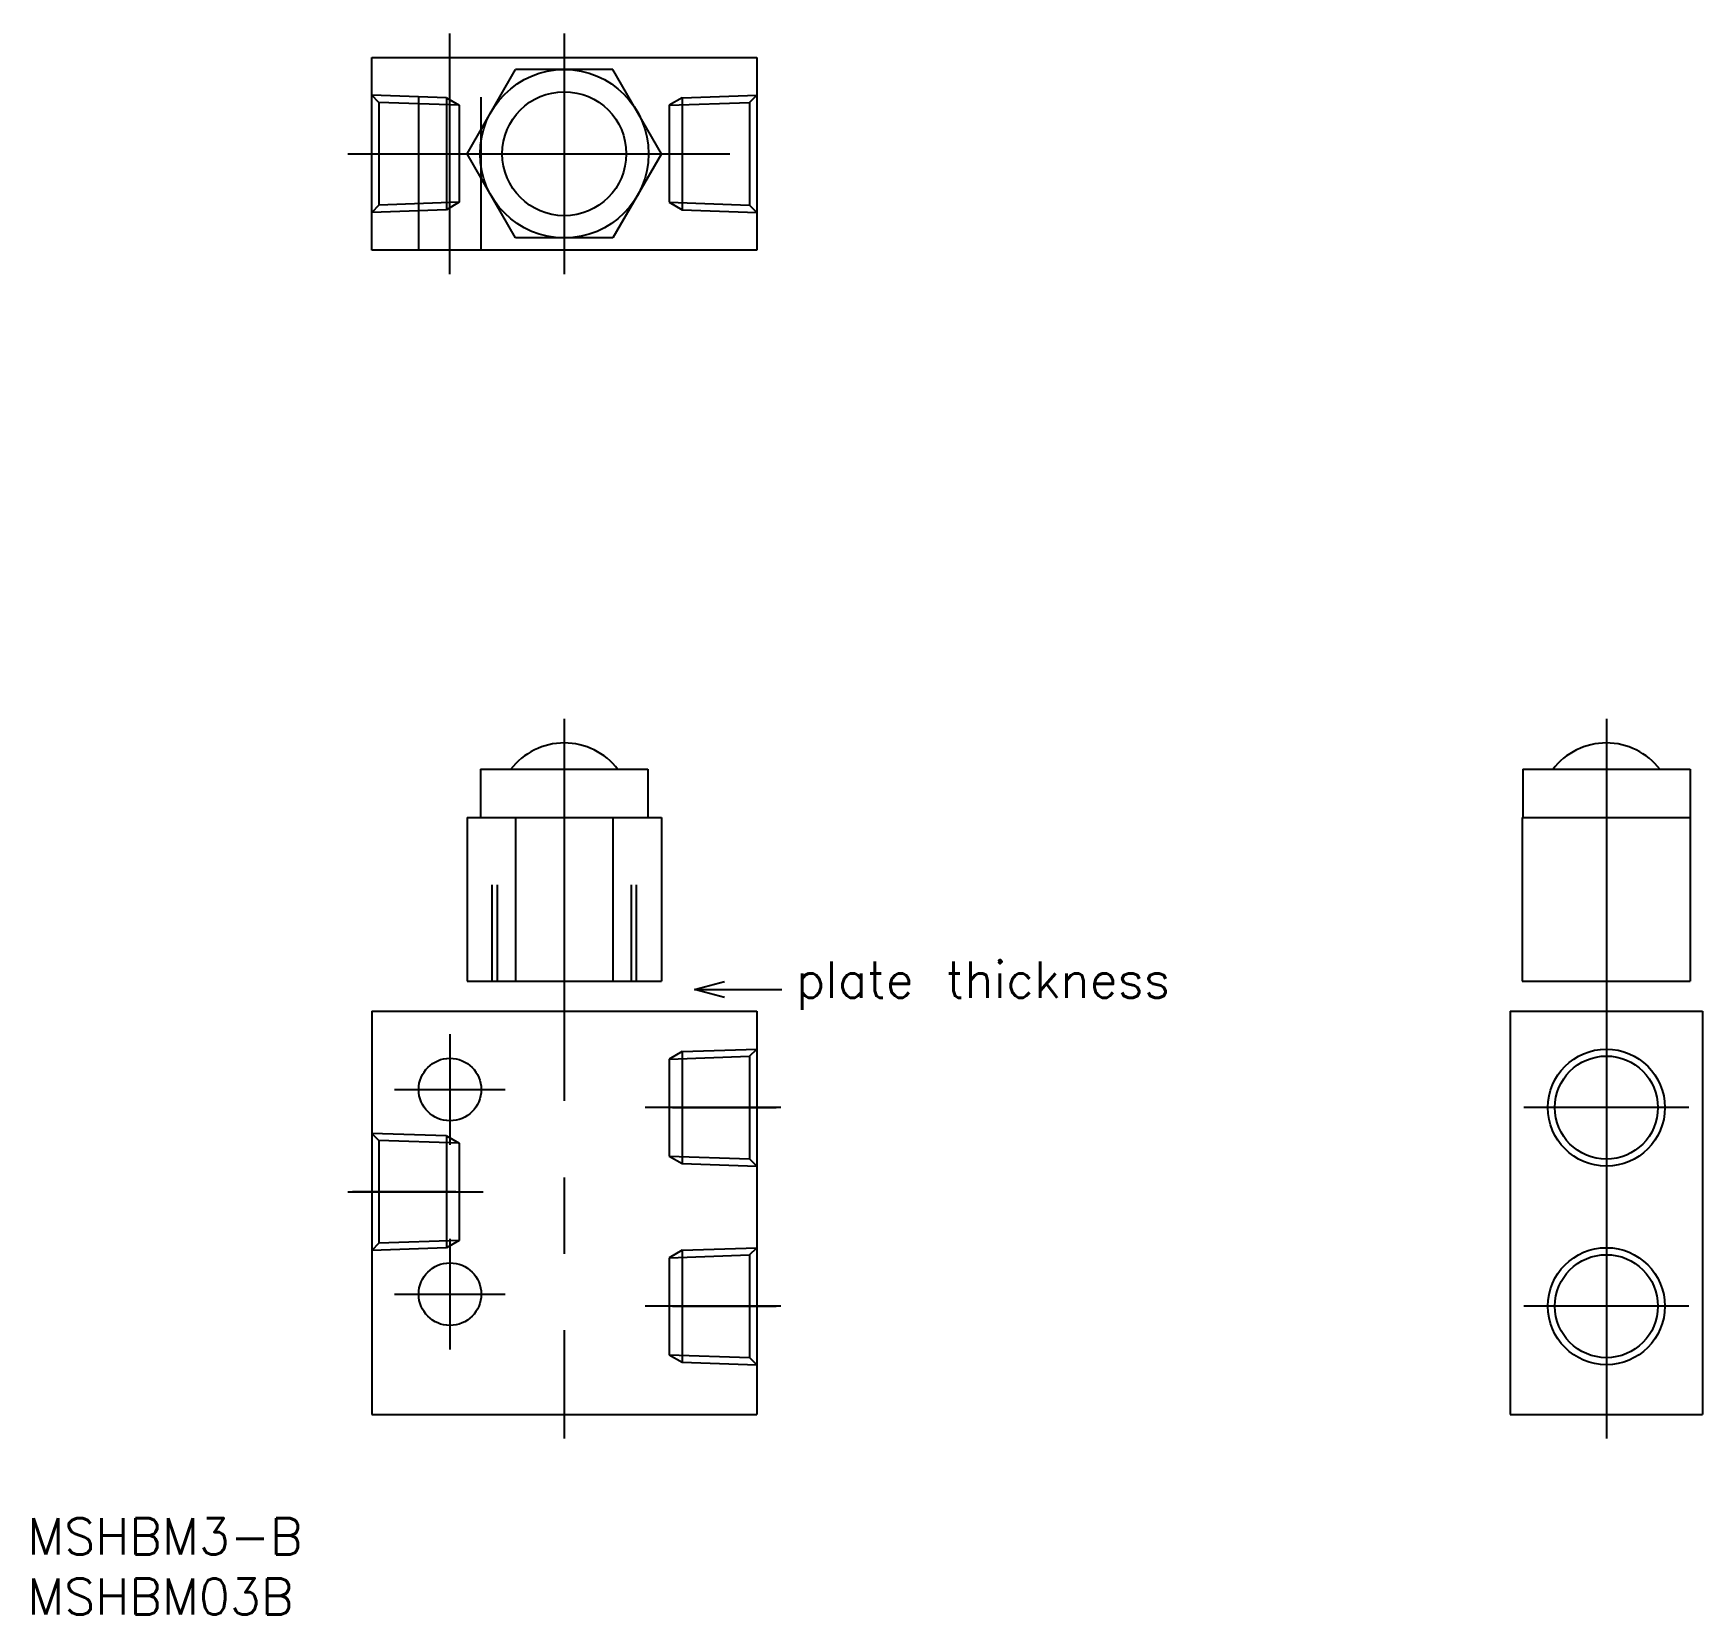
# Model space of a CAD drawing. Extents: x -44 to 95, y -17 to 115.
import ezdxf

# ---------------------------------------------------------------- set-up
doc = ezdxf.new("R2010")
doc.units = 0
doc.linetypes.add('CENTER', pattern=[50.8, 31.75, -6.35, 6.35, -6.35])
doc.linetypes.add('DASHED', pattern=[19.05, 12.7, -6.35])
doc.layers.get('0').update_dxf_attribs({"linetype": 'CONTINUOUS'})
doc.layers.add('CENTER', color=1, linetype='CENTER')
doc.styles.get("Standard").update_dxf_attribs({"font": 'txt.shx', "height": 3, "bigfont": 'bigfont.shx'})

# ---------------------------------------------------------------- blocks, each defined once
blk = doc.blocks.new('*U12')
at = {"color": 7, "linetype": 'CONTINUOUS'}
blk.add_text('MSHBM3-B', height=3, dxfattribs=at).set_placement((-44.63, -11.62))
blk = doc.blocks.new('*U13')
at = {"color": 7, "linetype": 'CONTINUOUS'}
blk.add_text('MSHBM03B', height=3, dxfattribs=at).set_placement((-44.63, -16.62))
blk = doc.blocks.new('*U24')
at = {"color": 7, "linetype": 'CONTINUOUS'}
blk.add_text('plate thickness', height=3, dxfattribs=at).set_placement((19.26, 34.63))
blk = doc.blocks.new('_OPEN30')
at = {"color": 0, "linetype": 'BYBLOCK'}
for p, q in [((-1, 0.268), (0, 0)), ((0, 0), (-1, -0.268)), ((0, 0), (-1, 0))]:
    blk.add_line(p, q, dxfattribs=at)
blk = doc.blocks.new('*U25')
at = {"color": 7, "linetype": 'CONTINUOUS'}
blk.add_lwpolyline([(13.32, 35.31), (18.08, 35.31)], dxfattribs=at)
at = {"color": 7, "linetype": 'CONTINUOUS', "xscale": 2.5, "yscale": 2.5, "zscale": 2.5, "rotation": 180}
blk.add_blockref('_OPEN30', (10.82, 35.31), dxfattribs=at)

msp = doc.modelspace()

# ---------------------------------------------------------------- linework, layer by layer
at = {"color": 7, "linetype": 'CONTINUOUS'}
for p, q in [((-16, 112.74), (16, 112.74)), ((-16, 96.74), (-16, 112.74)), ((16, 112.74), (16, 96.74)), ((-8.08, 104.74), (-4.04, 111.74)), ((4.04, 111.74), (-4.04, 111.74)), ((8.08, 104.74), (4.04, 111.74)), ((-4.04, 97.74), (-8.08, 104.74)), ((8.08, 104.74), (4.04, 97.74)), ((4.04, 97.74), (-4.04, 97.74)), ((16, 96.74), (-16, 96.74)), ((-6.95, 53.6), (6.95, 53.6)), ((-6.95, 53.6), (-6.95, 49.6)), ((6.95, 53.6), (6.95, 49.6)), ((79.65, 53.6), (93.55, 53.6)), ((79.65, 53.6), (79.65, 49.6)), ((93.55, 53.6), (93.55, 49.6)), ((-8.08, 49.6), (-8.08, 36)), ((-8.08, 49.6), (8.08, 49.6)), ((-4.04, 49.6), (-4.04, 36)), ((4.04, 49.6), (4.04, 36)), ((8.08, 49.6), (8.08, 36)), ((79.6, 49.6), (79.6, 36)), ((79.6, 49.6), (93.55, 49.6)), ((86.6, 49.6), (86.6, 36)), ((93.55, 49.6), (93.55, 36)), ((-8.08, 36), (8.08, 36)), ((79.6, 36), (93.55, 36)), ((-16, 33.5), (-16, 0)), ((-16, 33.5), (0, 33.5)), ((-6.95, 33.5), (6.95, 33.5)), ((0, 33.5), (16, 33.5)), ((16, 33.5), (16, 0)), ((78.6, 33.5), (78.6, 0)), ((78.6, 33.5), (86.6, 33.5)), ((79.65, 33.5), (93.55, 33.5)), ((86.6, 33.5), (94.6, 33.5)), ((94.6, 33.5), (94.6, 0)), ((-16, 0), (0, 0)), ((0, 0), (16, 0)), ((78.6, 0), (86.6, 0)), ((86.6, 0), (94.6, 0))]:
    msp.add_line(p, q, dxfattribs=at)
at = {"color": 3, "linetype": 'DASHED'}
for p, q in [((-12.1, 96.74), (-12.1, 112.74)), ((-6.9, 96.74), (-6.9, 112.74)), ((-9.8, 109.38), (-16, 109.6)), ((-15.4, 109), (-16, 109.6)), ((9.8, 109.38), (16, 109.6)), ((15.4, 109), (16, 109.6)), ((-8.73, 108.77), (-15.4, 109)), ((-15.4, 109), (-15.4, 100.48)), ((-9.8, 109.38), (-8.73, 108.77)), ((-9.8, 109.38), (-9.8, 100.09)), ((-8.73, 108.77), (-8.73, 100.71)), ((9.8, 109.38), (8.73, 108.77)), ((8.73, 108.77), (15.4, 109)), ((8.73, 108.77), (8.73, 100.71)), ((9.8, 109.38), (9.8, 100.09)), ((15.4, 109), (15.4, 100.48)), ((-15.4, 100.48), (-16, 99.87)), ((-9.8, 100.09), (-16, 99.87)), ((-8.73, 100.71), (-15.4, 100.48)), ((-8.73, 100.71), (-9.8, 100.09)), ((8.73, 100.71), (15.4, 100.48)), ((8.73, 100.71), (9.8, 100.09)), ((9.8, 100.09), (16, 99.87)), ((15.4, 100.48), (16, 99.87)), ((-6, 36), (-6, 44)), ((-5.57, 44), (-5.57, 36.01)), ((5.57, 44), (5.57, 36)), ((6, 36), (6, 44)), ((9.8, 30.15), (8.73, 29.53)), ((8.73, 29.53), (15.4, 29.76)), ((8.73, 29.53), (8.73, 21.47)), ((9.8, 30.15), (16, 30.36)), ((9.8, 30.15), (9.8, 20.85)), ((15.4, 29.76), (16, 30.36)), ((15.4, 29.76), (15.4, 21.24)), ((-9.8, 23.15), (-16, 23.36)), ((-15.4, 22.76), (-16, 23.36)), ((-8.73, 22.53), (-15.4, 22.76)), ((-15.4, 22.76), (-15.4, 14.24)), ((-9.8, 23.15), (-9.8, 13.85)), ((-8.73, 22.53), (-8.73, 14.47)), ((8.73, 21.47), (15.4, 21.24)), ((8.73, 21.47), (9.8, 20.85)), ((9.8, 20.85), (16, 20.64)), ((15.4, 21.24), (16, 20.64)), ((-15.4, 14.24), (-16, 13.64)), ((-8.73, 14.47), (-15.4, 14.24)), ((-9.8, 13.85), (-16, 13.64)), ((9.8, 13.65), (8.73, 13.03)), ((8.73, 13.03), (15.4, 13.26)), ((8.73, 13.03), (8.73, 4.97)), ((9.8, 13.65), (16, 13.86)), ((9.8, 13.65), (9.8, 4.35)), ((15.4, 13.26), (16, 13.86)), ((15.4, 13.26), (15.4, 4.74)), ((8.73, 4.97), (15.4, 4.74)), ((8.73, 4.97), (9.8, 4.35)), ((9.8, 4.35), (16, 4.14)), ((15.4, 4.74), (16, 4.14))]:
    msp.add_line(p, q, dxfattribs=at)
at = {"color": 3, "linetype": 'CONTINUOUS'}
for p, q in [((-9.8, 23.15), (-8.73, 22.53)), ((-8.73, 14.47), (-9.8, 13.85))]:
    msp.add_line(p, q, dxfattribs=at)
at = {"color": 7, "linetype": 'CONTINUOUS'}
for centre, radius in [((0, 104.74), 7), ((0, 104.74), 5.15), ((-9.5, 27), 2.6), ((86.6, 25.5), 4.28), ((-9.5, 10), 2.6), ((86.6, 9), 4.28)]:
    msp.add_circle(centre, radius, dxfattribs=at)
at = {"color": 3, "linetype": 'CONTINUOUS'}
for centre in [(86.6, 25.5), (86.6, 9)]:
    msp.add_circle(centre, 4.86, dxfattribs=at)
at = {"color": 7, "linetype": 'CONTINUOUS'}
for centre in [(0, 50.17), (86.6, 50.17)]:
    msp.add_arc(centre, 5.62, 37.5092, 142.4908, dxfattribs=at)
at = {"layer": 'CENTER', "color": 1, "linetype": 'CENTER'}
for p, q in [((-9.5, 94.74), (-9.5, 114.74)), ((0, 114.74), (0, 94.74)), ((-17.99, 104.74), (17.99, 104.74)), ((0, 57.8), (0, -2)), ((86.6, 57.8), (86.6, -2)), ((86.6, 32.36), (86.6, 18.64)), ((-9.5, 31.6), (-9.5, 22.4)), ((-14.1, 27), (-4.9, 27)), ((18, 25.5), (6.73, 25.5)), ((9, 25.5), (17.6, 25.5)), ((93.46, 25.5), (79.73, 25.5)), ((-18, 18.5), (-6.73, 18.5)), ((-9, 18.5), (-17.6, 18.5)), ((86.6, 15.86), (86.6, 2.14)), ((-9.5, 14.6), (-9.5, 5.4)), ((-14.1, 10), (-4.9, 10)), ((18, 9), (6.73, 9)), ((9, 9), (17.6, 9)), ((93.46, 9), (79.73, 9))]:
    msp.add_line(p, q, dxfattribs=at)

# ---------------------------------------------------------------- block references
at = {"color": 7, "linetype": 'CONTINUOUS'}
for name in ['*U24', '*U25', '*U12', '*U13']:
    msp.add_blockref(name, (0, 0), dxfattribs=at)

doc.saveas('drawing.dxf')
